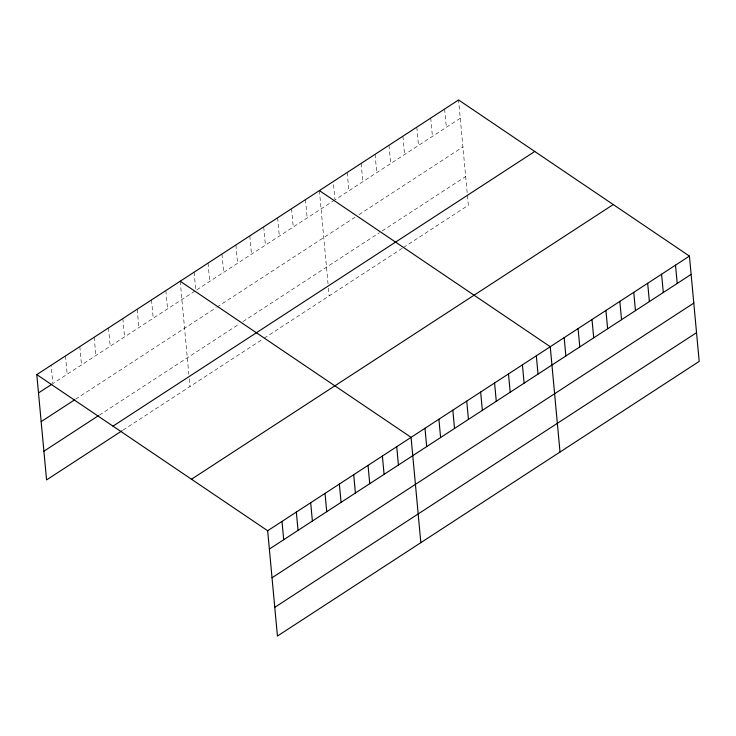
<?xml version="1.0" encoding="UTF-8"?>
<svg xmlns="http://www.w3.org/2000/svg" width="736" height="736" viewBox="0 0 736 736"><rect width="100%" height="100%" fill="white"/><g stroke="black" fill="none" stroke-linecap="round" stroke-linejoin="round"><path stroke-width="0.55" stroke-dasharray="3.68 2.76" d="M194.893 291.079L52.836 383.585L51.143 365.277M196.742 289.864L334.07 200.431M460.267 118.248L335 199.833L333.298 181.525M75.578 399.216L216.108 307.694M217.037 307.096L355.295 217.056M359.002 214.636L462.926 146.961M99.351 415.104L239.264 323.987M242.981 321.568L379.38 232.742M382.159 230.929L465.676 176.539M123.05 430.109L263.276 338.79M264.196 338.192L402.454 248.152M403.383 247.544L468.335 205.252L458.565 99.949M444.645 109.011L446.347 127.319M430.735 118.073L432.428 136.381M416.815 127.144L418.508 145.443M402.896 136.206L404.588 154.505M388.976 145.268L390.678 163.576M375.056 154.33L376.758 172.638M361.137 163.392L362.839 181.7M347.217 172.463L348.919 190.762M319.387 190.587L328.026 283.746M328.431 288.162L329.148 295.89M305.468 199.649L307.16 217.957M291.548 208.72L293.241 227.019M277.628 217.782L279.33 236.081M263.709 226.844L265.411 245.152M249.789 235.906L251.491 254.214M235.87 244.978L237.572 263.276M221.959 254.04L223.652 272.338M208.04 263.102L209.732 281.41M194.12 272.164L195.712 289.331M180.2 281.235L188.839 374.385M189.253 378.801L189.971 386.529M165.858 290.573L167.56 308.872M151.524 299.911L153.217 318.21M137.181 309.249L138.874 327.548M122.838 318.587L124.54 336.895M108.505 327.925L110.198 346.233M94.162 337.263L95.855 355.571M79.819 346.601L81.521 364.909M65.476 355.939L67.178 374.247"/><path stroke-width="1.1" d="M36.8 374.615L458.565 99.949L689.43 256.082L699.2 361.385L277.435 636.051L267.665 530.748L36.8 374.615L46.57 479.918L122.093 430.735M38.502 392.923L51.879 384.21M41.161 421.636L74.621 399.841M43.902 451.214L98.394 415.72M112.985 426.144L534.75 151.469M191.48 479.228L613.244 204.553M267.665 530.748L689.43 256.082M269.367 549.056L691.132 274.381M272.026 577.76L693.79 303.094M274.767 607.347L696.541 332.672M319.387 190.587L550.252 346.72L560.013 452.024M180.2 281.235L411.065 437.359L420.836 542.662M675.51 265.144L677.212 283.452M661.59 274.206L663.292 292.514M647.68 283.268L649.373 301.576M633.76 292.339L635.453 310.638M619.841 301.401L621.534 319.7M605.921 310.463L607.623 328.771M592.002 319.525L593.704 337.833M578.082 328.596L579.784 346.895M564.162 337.658L565.864 355.957M536.332 355.782L538.025 374.09M522.413 364.854L524.106 383.152M508.493 373.916L510.195 392.214M494.574 382.978L496.276 401.286M480.654 392.04L482.356 410.348M466.734 401.102L468.436 419.41M452.824 410.173L454.517 428.472M438.904 419.235L440.597 437.543M424.985 428.297L426.678 446.605M396.722 446.706L398.424 465.005M382.389 456.044L384.082 474.343M368.046 465.382L369.739 483.681M353.703 474.72L355.405 493.019M339.36 484.058L341.062 502.357M325.027 493.396L326.72 511.704M310.684 502.734L312.386 521.042M296.341 512.072L298.043 530.38M282.008 521.41L283.7 539.718"/></g></svg>
